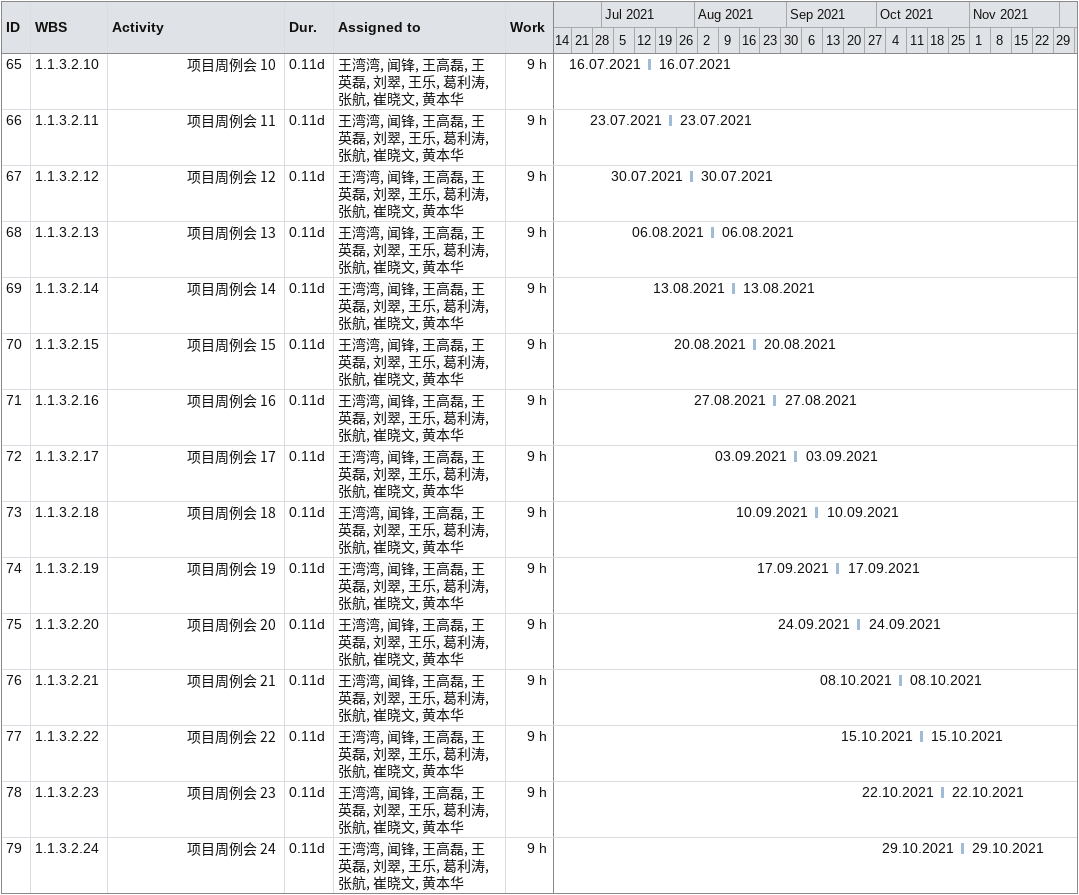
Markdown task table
| ID | WBS | Task | Duration | Start | Finish | Resources | Work (h) |
|---|---|---|---|---|---|---|---|
| 65 | 1.1.3.2.10 | 项目周例会 10 | 0.11d | 2021-07-16 | 2021-07-16 | 王湾湾, 闻锋, 王高磊, 王英磊, 刘翠, 王乐, 葛利涛, 张航, 崔晓文, 黄本华 | 9 |
| 66 | 1.1.3.2.11 | 项目周例会 11 | 0.11d | 2021-07-23 | 2021-07-23 | 王湾湾, 闻锋, 王高磊, 王英磊, 刘翠, 王乐, 葛利涛, 张航, 崔晓文, 黄本华 | 9 |
| 67 | 1.1.3.2.12 | 项目周例会 12 | 0.11d | 2021-07-30 | 2021-07-30 | 王湾湾, 闻锋, 王高磊, 王英磊, 刘翠, 王乐, 葛利涛, 张航, 崔晓文, 黄本华 | 9 |
| 68 | 1.1.3.2.13 | 项目周例会 13 | 0.11d | 2021-08-06 | 2021-08-06 | 王湾湾, 闻锋, 王高磊, 王英磊, 刘翠, 王乐, 葛利涛, 张航, 崔晓文, 黄本华 | 9 |
| 69 | 1.1.3.2.14 | 项目周例会 14 | 0.11d | 2021-08-13 | 2021-08-13 | 王湾湾, 闻锋, 王高磊, 王英磊, 刘翠, 王乐, 葛利涛, 张航, 崔晓文, 黄本华 | 9 |
| 70 | 1.1.3.2.15 | 项目周例会 15 | 0.11d | 2021-08-20 | 2021-08-20 | 王湾湾, 闻锋, 王高磊, 王英磊, 刘翠, 王乐, 葛利涛, 张航, 崔晓文, 黄本华 | 9 |
| 71 | 1.1.3.2.16 | 项目周例会 16 | 0.11d | 2021-08-27 | 2021-08-27 | 王湾湾, 闻锋, 王高磊, 王英磊, 刘翠, 王乐, 葛利涛, 张航, 崔晓文, 黄本华 | 9 |
| 72 | 1.1.3.2.17 | 项目周例会 17 | 0.11d | 2021-09-03 | 2021-09-03 | 王湾湾, 闻锋, 王高磊, 王英磊, 刘翠, 王乐, 葛利涛, 张航, 崔晓文, 黄本华 | 9 |
| 73 | 1.1.3.2.18 | 项目周例会 18 | 0.11d | 2021-09-10 | 2021-09-10 | 王湾湾, 闻锋, 王高磊, 王英磊, 刘翠, 王乐, 葛利涛, 张航, 崔晓文, 黄本华 | 9 |
| 74 | 1.1.3.2.19 | 项目周例会 19 | 0.11d | 2021-09-17 | 2021-09-17 | 王湾湾, 闻锋, 王高磊, 王英磊, 刘翠, 王乐, 葛利涛, 张航, 崔晓文, 黄本华 | 9 |
| 75 | 1.1.3.2.20 | 项目周例会 20 | 0.11d | 2021-09-24 | 2021-09-24 | 王湾湾, 闻锋, 王高磊, 王英磊, 刘翠, 王乐, 葛利涛, 张航, 崔晓文, 黄本华 | 9 |
| 76 | 1.1.3.2.21 | 项目周例会 21 | 0.11d | 2021-10-08 | 2021-10-08 | 王湾湾, 闻锋, 王高磊, 王英磊, 刘翠, 王乐, 葛利涛, 张航, 崔晓文, 黄本华 | 9 |
| 77 | 1.1.3.2.22 | 项目周例会 22 | 0.11d | 2021-10-15 | 2021-10-15 | 王湾湾, 闻锋, 王高磊, 王英磊, 刘翠, 王乐, 葛利涛, 张航, 崔晓文, 黄本华 | 9 |
| 78 | 1.1.3.2.23 | 项目周例会 23 | 0.11d | 2021-10-22 | 2021-10-22 | 王湾湾, 闻锋, 王高磊, 王英磊, 刘翠, 王乐, 葛利涛, 张航, 崔晓文, 黄本华 | 9 |
| 79 | 1.1.3.2.24 | 项目周例会 24 | 0.11d | 2021-10-29 | 2021-10-29 | 王湾湾, 闻锋, 王高磊, 王英磊, 刘翠, 王乐, 葛利涛, 张航, 崔晓文, 黄本华 | 9 |
